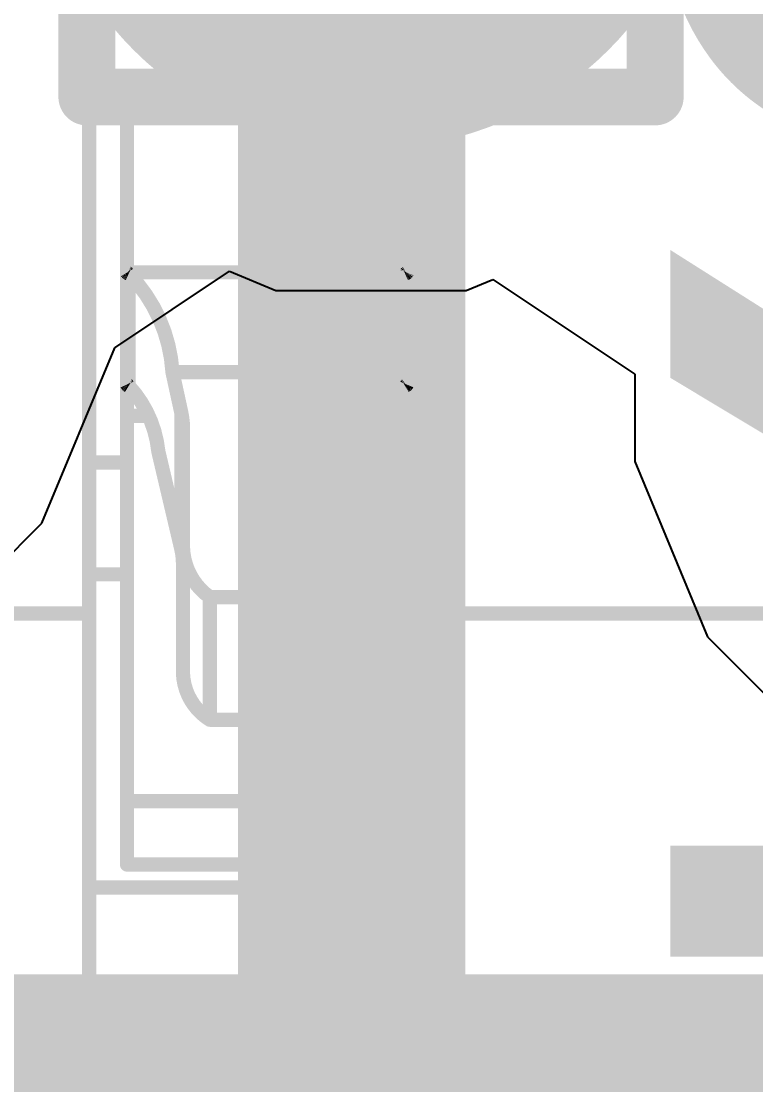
# Model space of a CAD drawing. Header units: inches. Extents: x -11 to 5433, y -4 to 5447.
# Drawn here: x 10.265 to 10.922, y 26.499 to 27.449 of the extents above; entities that cross this region are included whole.
import ezdxf

# ---------------------------------------------------------------- set-up
doc = ezdxf.new("R2010")
doc.units = ezdxf.units.IN
for name, color, linetype in [('Bottom Layer', 5, 'Continuous'), ('Bottom Overlay', 54, 'Continuous'), ('Drill Drawing', 1, 'Continuous'), ('Ground', 16, 'Continuous'), ('Mechanical 4', 56, 'Continuous'), ('Power', 76, 'Continuous'), ('Top Layer', 1, 'Continuous'), ('Top Solder', 216, 'Continuous')]:
    doc.layers.add(name, color=color, linetype=linetype)
doc.styles.add('Arial', font='', dxfattribs={"height": 0.2})
doc.styles.get('Arial').set_extended_font_data('Arial')

# ---------------------------------------------------------------- blocks, each defined once
blk = doc.blocks.new('QTH_030_01_L_D_A_K_TR_157')
at = {"layer": 'Top Solder'}
for points in [[(3.9959, 3.9126), (4.5041, 3.9126), (4.5041, 2.2594), (3.9959, 2.2594)], [(4.4959, 3.9126), (5.0041, 3.9126), (5.0041, 2.2594), (4.4959, 2.2594)], [(4.9959, 3.9126), (5.5041, 3.9126), (5.5041, 2.2594), (4.9959, 2.2594)]]:
    blk.add_hatch(color=216, dxfattribs=at).paths.add_polyline_path(points)

msp = doc.modelspace()

# ---------------------------------------------------------------- hatches: boundary and pattern name
at = {"layer": 'Bottom Layer'}
h = msp.add_hatch(color=5, dxfattribs=at)
edge = h.paths.add_edge_path()
edge.add_arc((10.57797, 27.63581), 0.3, 0, 360)
at = {"layer": 'Ground'}
h = msp.add_hatch(color=16, dxfattribs=at)
edge = h.paths.add_edge_path()
edge.add_arc((10.57797, 27.63581), 0.3, 0, 360)
at = {"layer": 'Power'}
h = msp.add_hatch(color=76, dxfattribs=at)
edge = h.paths.add_edge_path()
edge.add_arc((10.57797, 27.63581), 0.3, 0, 360)
at = {"layer": 'Top Layer'}
h = msp.add_hatch(color=1, dxfattribs=at)
edge = h.paths.add_edge_path()
edge.add_arc((10.57797, 27.63581), 0.3, 0, 360)

# ---------------------------------------------------------------- linework, layer by layer
at = {"layer": 'Bottom Layer'}
for p, q in [((10.34889, 27.15753), (10.45143, 27.22605)), ((10.45143, 27.22605), (10.49304, 27.20882)), ((10.66291, 27.20882), (10.68671, 27.21868)), ((10.68671, 27.21868), (10.81371, 27.13382)), ((10.49304, 27.20882), (10.66291, 27.20882)), ((10.28388, 27.0006), (10.34889, 27.15753)), ((10.81371, 27.13382), (10.81371, 27.05594)), ((10.81371, 27.05594), (10.87872, 26.899)), ((10.16377, 26.88048), (10.28388, 27.0006)), ((10.87872, 26.899), (10.99884, 26.77888))]:
    msp.add_line(p, q, dxfattribs=at)
at = {"layer": 'Drill Drawing'}
for points in [[(10.32397, 27.38181, 0.0508, 0.0508, 0), (10.32397, 27.88981, 0.0508, 0.0508, 0)], [(10.83197, 27.38181, 0.0508, 0.0508, 0), (10.83197, 27.88981, 0.0508, 0.0508, 0)], [(10.32397, 27.38181, 0.0508, 0.0508, 0), (10.83197, 27.38181, 0.0508, 0.0508, 0)]]:
    msp.add_lwpolyline(points, format="xyseb", dxfattribs=at)
for points in [[(10.31127, 27.38181, 0.0254, 0.0254, 1), (10.33667, 27.38181, 0.0254, 0.0254, 1)], [(10.31127, 27.38181, 0.0254, 0.0254, 1), (10.33667, 27.38181, 0.0254, 0.0254, 1)], [(10.81927, 27.38181, 0.0254, 0.0254, 1), (10.84467, 27.38181, 0.0254, 0.0254, 1)], [(10.81927, 27.38181, 0.0254, 0.0254, 1), (10.84467, 27.38181, 0.0254, 0.0254, 1)]]:
    msp.add_lwpolyline(points, format="xyseb", close=True, dxfattribs=at)
at = {"layer": 'Ground'}
for p, q in [((10.34889, 27.15753), (10.45143, 27.22605)), ((10.45143, 27.22605), (10.49304, 27.20882)), ((10.66291, 27.20882), (10.68671, 27.21868)), ((10.68671, 27.21868), (10.81371, 27.13382)), ((10.49304, 27.20882), (10.66291, 27.20882)), ((10.28388, 27.0006), (10.34889, 27.15753)), ((10.81371, 27.13382), (10.81371, 27.05594)), ((10.81371, 27.05594), (10.87872, 26.899)), ((10.16377, 26.88048), (10.28388, 27.0006)), ((10.87872, 26.899), (10.99884, 26.77888))]:
    msp.add_line(p, q, dxfattribs=at)
at = {"layer": 'Mechanical 4'}
for points in [[(10.32615, 27.39795, 0.0127, 0.0127, 0), (10.64365, 27.39795, 0.0127, 0.0127, 0)], [(10.32615, 26.51495, 0.0127, 0.0127, 0), (10.32615, 27.39795, 0.0127, 0.0127, 0)], [(10.35991, 26.69548, 0.0127, 0.0127, 0), (10.35991, 27.39795, 0.0127, 0.0127, 0)], [(10.60991, 26.69548, 0.0127, 0.0127, 0), (10.60991, 27.39795, 0.0127, 0.0127, 0)], [(10.64365, 26.51495, 0.0127, 0.0127, 0), (10.64365, 27.39795, 0.0127, 0.0127, 0)], [(10.36, 27.22461, 0.0127, 0.0127, -0.032605), (10.3599, 27.22475, 0.0127, 0.0127, 0)], [(10.35991, 27.22495, 0.0127, 0.0127, 0), (10.60991, 27.22495, 0.0127, 0.0127, 0)], [(10.36007, 27.22454, 0.0127, 0.0127, -0.028288), (10.36, 27.22461, 0.0127, 0.0127, 0)], [(10.36016, 27.22446, 0.0127, 0.0127, -0.026751), (10.36007, 27.22454, 0.0127, 0.0127, 0)], [(10.36029, 27.22437, 0.0127, 0.0127, -0.021994), (10.36016, 27.22446, 0.0127, 0.0127, 0)], [(10.36046, 27.22428, 0.0127, 0.0127, -0.016687), (10.36029, 27.22437, 0.0127, 0.0127, 0)], [(10.36066, 27.22417, 0.0127, 0.0127, -0.009376), (10.36045, 27.22428, 0.0127, 0.0127, 0)], [(10.3609, 27.22406, 0.0127, 0.0127, -0.005205), (10.36066, 27.22417, 0.0127, 0.0127, 0)], [(10.3609, 27.22406, 0.0127, 0.0127, 0), (10.36116, 27.22394, 0.0127, 0.0127, 0)], [(10.36116, 27.22394, 0.0127, 0.0127, 0), (10.36142, 27.22382, 0.0127, 0.0127, 0)], [(10.36142, 27.12344, 0.0127, 0.0127, 0), (10.36142, 27.22382, 0.0127, 0.0127, 0)], [(10.36142, 27.22382, 0.0127, 0.0127, -0.179894), (10.40053, 27.13571, 0.0127, 0.0127, 0)], [(10.56928, 27.13571, 0.0127, 0.0127, -0.179894), (10.60839, 27.22382, 0.0127, 0.0127, 0)], [(10.60839, 27.22382, 0.0127, 0.0127, 0), (10.6089, 27.22405, 0.0127, 0.0127, 0)], [(10.60839, 27.12344, 0.0127, 0.0127, 0), (10.60839, 27.22382, 0.0127, 0.0127, 0)], [(10.6089, 27.22405, 0.0127, 0.0127, 0), (10.60913, 27.22416, 0.0127, 0.0127, 0)], [(10.60934, 27.22427, 0.0127, 0.0127, -0.00707), (10.60913, 27.22416, 0.0127, 0.0127, 0)], [(10.60952, 27.22437, 0.0127, 0.0127, -0.012209), (10.60934, 27.22427, 0.0127, 0.0127, 0)], [(10.60966, 27.22446, 0.0127, 0.0127, -0.02262), (10.60952, 27.22437, 0.0127, 0.0127, 0)], [(10.60976, 27.22454, 0.0127, 0.0127, -0.031881), (10.60966, 27.22446, 0.0127, 0.0127, 0)], [(10.60982, 27.22461, 0.0127, 0.0127, -0.037446), (10.60976, 27.22454, 0.0127, 0.0127, 0)], [(10.60987, 27.22468, 0.0127, 0.0127, -0.032689), (10.60982, 27.22461, 0.0127, 0.0127, 0)], [(10.6099, 27.22475, 0.0127, 0.0127, -0.013234), (10.60987, 27.22468, 0.0127, 0.0127, 0)], [(10.40053, 27.13571, 0.0127, 0.0127, 0), (10.56928, 27.13571, 0.0127, 0.0127, 0)], [(10.40053, 27.13571, 0.0127, 0.0127, 0), (10.40839, 27.09962, 0.0127, 0.0127, 0)], [(10.56142, 27.09962, 0.0127, 0.0127, 0), (10.56928, 27.13571, 0.0127, 0.0127, 0)], [(10.36, 27.12449, 0.0127, 0.0127, -0.028597), (10.3599, 27.12468, 0.0127, 0.0127, 0)], [(10.36016, 27.1243, 0.0127, 0.0127, -0.054321), (10.36, 27.1245, 0.0127, 0.0127, 0)], [(10.36029, 27.12418, 0.0127, 0.0127, -0.023386), (10.36016, 27.12429, 0.0127, 0.0127, 0)], [(10.36045, 27.12405, 0.0127, 0.0127, -0.018562), (10.36029, 27.12418, 0.0127, 0.0127, 0)], [(10.36066, 27.12391, 0.0127, 0.0127, -0.010737), (10.36045, 27.12405, 0.0127, 0.0127, 0)], [(10.3609, 27.12376, 0.0127, 0.0127, -0.006055), (10.36066, 27.12391, 0.0127, 0.0127, 0)], [(10.3609, 27.12376, 0.0127, 0.0127, 0), (10.36116, 27.1236, 0.0127, 0.0127, 0)], [(10.36116, 27.1236, 0.0127, 0.0127, 0), (10.36142, 27.12344, 0.0127, 0.0127, 0)], [(10.36142, 27.12344, 0.0127, 0.0127, -0.162591), (10.38787, 27.06494, 0.0127, 0.0127, 0)], [(10.58194, 27.06494, 0.0127, 0.0127, -0.162591), (10.60839, 27.12344, 0.0127, 0.0127, 0)], [(10.60839, 27.12344, 0.0127, 0.0127, 0), (10.6089, 27.12375, 0.0127, 0.0127, 0)], [(10.60913, 27.1239, 0.0127, 0.0127, -0.004821), (10.6089, 27.12375, 0.0127, 0.0127, 0)], [(10.60934, 27.12405, 0.0127, 0.0127, -0.00812), (10.60913, 27.1239, 0.0127, 0.0127, 0)], [(10.60952, 27.12418, 0.0127, 0.0127, -0.013729), (10.60934, 27.12405, 0.0127, 0.0127, 0)], [(10.60966, 27.1243, 0.0127, 0.0127, -0.024462), (10.60952, 27.12418, 0.0127, 0.0127, 0)], [(10.60976, 27.12441, 0.0127, 0.0127, -0.032319), (10.60966, 27.1243, 0.0127, 0.0127, 0)], [(10.60982, 27.1245, 0.0127, 0.0127, -0.035041), (10.60976, 27.12441, 0.0127, 0.0127, 0)], [(10.60987, 27.12459, 0.0127, 0.0127, -0.028404), (10.60982, 27.1245, 0.0127, 0.0127, 0)], [(10.60991, 27.12468, 0.0127, 0.0127, -0.011022), (10.60987, 27.12459, 0.0127, 0.0127, 0)], [(10.35991, 27.09661, 0.0127, 0.0127, 0), (10.37857, 27.09661, 0.0127, 0.0127, 0)], [(10.40839, 26.97766, 0.0127, 0.0127, 0), (10.40839, 27.09962, 0.0127, 0.0127, 0)], [(10.40839, 27.09962, 0.0127, 0.0127, -0.053658), (10.40991, 27.08554, 0.0127, 0.0127, 0)], [(10.55991, 27.08554, 0.0127, 0.0127, -0.053658), (10.56142, 27.09962, 0.0127, 0.0127, 0)], [(10.56142, 26.97766, 0.0127, 0.0127, 0), (10.56142, 27.09962, 0.0127, 0.0127, 0)], [(10.59124, 27.09661, 0.0127, 0.0127, 0), (10.60991, 27.09661, 0.0127, 0.0127, 0)], [(10.40991, 26.86619, 0.0127, 0.0127, 0), (10.40991, 27.08554, 0.0127, 0.0127, 0)], [(10.55991, 26.86619, 0.0127, 0.0127, 0), (10.55991, 27.08554, 0.0127, 0.0127, 0)], [(10.38786, 27.06495, 0.0127, 0.0127, 0), (10.40839, 26.97766, 0.0127, 0.0127, 0)], [(10.56142, 26.97766, 0.0127, 0.0127, 0), (10.58194, 27.06495, 0.0127, 0.0127, 0)], [(10.32615, 27.05494, 0.0127, 0.0127, 0), (10.35991, 27.05494, 0.0127, 0.0127, 0)], [(10.60991, 27.05494, 0.0127, 0.0127, 0), (10.64365, 27.05494, 0.0127, 0.0127, 0)], [(10.40839, 26.97766, 0.0127, 0.0127, -0.057864), (10.40991, 26.96463, 0.0127, 0.0127, 0)], [(10.43391, 26.93461, 0.0127, 0.0127, -0.23748), (10.40991, 26.97918, 0.0127, 0.0127, 0)], [(10.55991, 26.97918, 0.0127, 0.0127, -0.23748), (10.5359, 26.93461, 0.0127, 0.0127, 0)], [(10.55991, 26.96463, 0.0127, 0.0127, -0.057864), (10.56142, 26.97766, 0.0127, 0.0127, 0)], [(10.32615, 26.95494, 0.0127, 0.0127, 0), (10.35991, 26.95494, 0.0127, 0.0127, 0)], [(10.60991, 26.95494, 0.0127, 0.0127, 0), (10.64365, 26.95494, 0.0127, 0.0127, 0)], [(10.43392, 26.93461, 0.0127, 0.0127, 0), (10.53589, 26.93461, 0.0127, 0.0127, 0)], [(10.43392, 26.82495, 0.0127, 0.0127, 0), (10.43392, 26.93461, 0.0127, 0.0127, 0)], [(10.53589, 26.82495, 0.0127, 0.0127, 0), (10.53589, 26.93461, 0.0127, 0.0127, 0)], [(10.00865, 26.91995, 0.0127, 0.0127, 0), (10.32615, 26.91995, 0.0127, 0.0127, 0)], [(10.64365, 26.91995, 0.0127, 0.0127, 0), (10.96115, 26.91995, 0.0127, 0.0127, 0)], [(10.43391, 26.82495, 0.0127, 0.0127, -0.247377), (10.40991, 26.8662, 0.0127, 0.0127, 0)], [(10.55991, 26.8662, 0.0127, 0.0127, -0.247377), (10.5359, 26.82495, 0.0127, 0.0127, 0)], [(10.43392, 26.82495, 0.0127, 0.0127, 0), (10.53589, 26.82495, 0.0127, 0.0127, 0)], [(10.35991, 26.75215, 0.0127, 0.0127, 0), (10.60991, 26.75215, 0.0127, 0.0127, 0)], [(10.35991, 26.69548, 0.0127, 0.0127, 0), (10.60991, 26.69548, 0.0127, 0.0127, 0)], [(10.32615, 26.67495, 0.0127, 0.0127, 0), (10.64365, 26.67495, 0.0127, 0.0127, 0)], [(10.32615, 26.51495, 0.0127, 0.0127, 0), (10.64365, 26.51495, 0.0127, 0.0127, 0)]]:
    msp.add_lwpolyline(points, format="xyseb", dxfattribs=at)
for points in [[(10.32298, 27.39795, 0.00635, 0.00635, 1), (10.32933, 27.39795, 0.00635, 0.00635, 1)], [(10.32298, 27.39795, 0.00635, 0.00635, 1), (10.32933, 27.39795, 0.00635, 0.00635, 1)], [(10.35673, 27.39795, 0.00635, 0.00635, 1), (10.36308, 27.39795, 0.00635, 0.00635, 1)], [(10.60673, 27.39795, 0.00635, 0.00635, 1), (10.61308, 27.39795, 0.00635, 0.00635, 1)], [(10.64048, 27.39795, 0.00635, 0.00635, 1), (10.64683, 27.39795, 0.00635, 0.00635, 1)], [(10.64048, 27.39795, 0.00635, 0.00635, 1), (10.64683, 27.39795, 0.00635, 0.00635, 1)], [(10.35673, 27.22475, 0.00635, 0.00635, 1), (10.36308, 27.22475, 0.00635, 0.00635, 1)], [(10.35673, 27.22495, 0.00635, 0.00635, 1), (10.36308, 27.22495, 0.00635, 0.00635, 1)], [(10.35683, 27.22461, 0.00635, 0.00635, 1), (10.36318, 27.22461, 0.00635, 0.00635, 1)], [(10.35682, 27.22461, 0.00635, 0.00635, 1), (10.36317, 27.22461, 0.00635, 0.00635, 1)], [(10.3569, 27.22454, 0.00635, 0.00635, 1), (10.36325, 27.22454, 0.00635, 0.00635, 1)], [(10.3569, 27.22454, 0.00635, 0.00635, 1), (10.36325, 27.22454, 0.00635, 0.00635, 1)], [(10.35699, 27.22446, 0.00635, 0.00635, 1), (10.36334, 27.22446, 0.00635, 0.00635, 1)], [(10.35699, 27.22446, 0.00635, 0.00635, 1), (10.36334, 27.22446, 0.00635, 0.00635, 1)], [(10.35711, 27.22437, 0.00635, 0.00635, 1), (10.36346, 27.22437, 0.00635, 0.00635, 1)], [(10.35711, 27.22437, 0.00635, 0.00635, 1), (10.36346, 27.22437, 0.00635, 0.00635, 1)], [(10.35728, 27.22428, 0.00635, 0.00635, 1), (10.36363, 27.22428, 0.00635, 0.00635, 1)], [(10.35728, 27.22428, 0.00635, 0.00635, 1), (10.36363, 27.22428, 0.00635, 0.00635, 1)], [(10.35749, 27.22417, 0.00635, 0.00635, 1), (10.36383, 27.22417, 0.00635, 0.00635, 1)], [(10.35749, 27.22417, 0.00635, 0.00635, 1), (10.36383, 27.22417, 0.00635, 0.00635, 1)], [(10.35772, 27.22406, 0.00635, 0.00635, 1), (10.36407, 27.22406, 0.00635, 0.00635, 1)], [(10.35772, 27.22406, 0.00635, 0.00635, 1), (10.36407, 27.22406, 0.00635, 0.00635, 1)], [(10.35798, 27.22394, 0.00635, 0.00635, 1), (10.36433, 27.22394, 0.00635, 0.00635, 1)], [(10.35798, 27.22394, 0.00635, 0.00635, 1), (10.36433, 27.22394, 0.00635, 0.00635, 1)], [(10.35825, 27.22382, 0.00635, 0.00635, 1), (10.3646, 27.22382, 0.00635, 0.00635, 1)], [(10.35825, 27.22382, 0.00635, 0.00635, 1), (10.3646, 27.22382, 0.00635, 0.00635, 1)], [(10.35825, 27.22382, 0.00635, 0.00635, 1), (10.3646, 27.22382, 0.00635, 0.00635, 1)], [(10.60521, 27.22382, 0.00635, 0.00635, 1), (10.61156, 27.22382, 0.00635, 0.00635, 1)], [(10.60521, 27.22382, 0.00635, 0.00635, 1), (10.61156, 27.22382, 0.00635, 0.00635, 1)], [(10.60521, 27.22382, 0.00635, 0.00635, 1), (10.61156, 27.22382, 0.00635, 0.00635, 1)], [(10.60572, 27.22405, 0.00635, 0.00635, 1), (10.61207, 27.22405, 0.00635, 0.00635, 1)], [(10.60572, 27.22405, 0.00635, 0.00635, 1), (10.61207, 27.22405, 0.00635, 0.00635, 1)], [(10.60596, 27.22416, 0.00635, 0.00635, 1), (10.61231, 27.22416, 0.00635, 0.00635, 1)], [(10.60596, 27.22416, 0.00635, 0.00635, 1), (10.61231, 27.22416, 0.00635, 0.00635, 1)], [(10.60617, 27.22427, 0.00635, 0.00635, 1), (10.61252, 27.22427, 0.00635, 0.00635, 1)], [(10.60617, 27.22427, 0.00635, 0.00635, 1), (10.61252, 27.22427, 0.00635, 0.00635, 1)], [(10.60635, 27.22437, 0.00635, 0.00635, 1), (10.6127, 27.22437, 0.00635, 0.00635, 1)], [(10.60634, 27.22437, 0.00635, 0.00635, 1), (10.61269, 27.22437, 0.00635, 0.00635, 1)], [(10.60648, 27.22446, 0.00635, 0.00635, 1), (10.61283, 27.22446, 0.00635, 0.00635, 1)], [(10.60649, 27.22446, 0.00635, 0.00635, 1), (10.61284, 27.22446, 0.00635, 0.00635, 1)], [(10.60658, 27.22454, 0.00635, 0.00635, 1), (10.61293, 27.22454, 0.00635, 0.00635, 1)], [(10.60658, 27.22454, 0.00635, 0.00635, 1), (10.61293, 27.22454, 0.00635, 0.00635, 1)], [(10.60665, 27.22461, 0.00635, 0.00635, 1), (10.613, 27.22461, 0.00635, 0.00635, 1)], [(10.60665, 27.22461, 0.00635, 0.00635, 1), (10.613, 27.22461, 0.00635, 0.00635, 1)], [(10.60669, 27.22468, 0.00635, 0.00635, 1), (10.61304, 27.22468, 0.00635, 0.00635, 1)], [(10.60669, 27.22468, 0.00635, 0.00635, 1), (10.61304, 27.22468, 0.00635, 0.00635, 1)], [(10.60673, 27.22475, 0.00635, 0.00635, 1), (10.61308, 27.22475, 0.00635, 0.00635, 1)], [(10.60673, 27.22495, 0.00635, 0.00635, 1), (10.61308, 27.22495, 0.00635, 0.00635, 1)], [(10.39736, 27.13571, 0.00635, 0.00635, 1), (10.40371, 27.13571, 0.00635, 0.00635, 1)], [(10.39736, 27.13571, 0.00635, 0.00635, 1), (10.40371, 27.13571, 0.00635, 0.00635, 1)], [(10.39736, 27.13571, 0.00635, 0.00635, 1), (10.40371, 27.13571, 0.00635, 0.00635, 1)], [(10.5661, 27.13571, 0.00635, 0.00635, 1), (10.57245, 27.13571, 0.00635, 0.00635, 1)], [(10.5661, 27.13571, 0.00635, 0.00635, 1), (10.57245, 27.13571, 0.00635, 0.00635, 1)], [(10.5661, 27.13571, 0.00635, 0.00635, 1), (10.57245, 27.13571, 0.00635, 0.00635, 1)], [(10.35673, 27.12468, 0.00635, 0.00635, 1), (10.36308, 27.12468, 0.00635, 0.00635, 1)], [(10.35683, 27.1245, 0.00635, 0.00635, 1), (10.36318, 27.1245, 0.00635, 0.00635, 1)], [(10.35683, 27.12449, 0.00635, 0.00635, 1), (10.36318, 27.12449, 0.00635, 0.00635, 1)], [(10.35699, 27.1243, 0.00635, 0.00635, 1), (10.36334, 27.1243, 0.00635, 0.00635, 1)], [(10.35699, 27.12429, 0.00635, 0.00635, 1), (10.36334, 27.12429, 0.00635, 0.00635, 1)], [(10.35711, 27.12418, 0.00635, 0.00635, 1), (10.36346, 27.12418, 0.00635, 0.00635, 1)], [(10.35711, 27.12418, 0.00635, 0.00635, 1), (10.36346, 27.12418, 0.00635, 0.00635, 1)], [(10.35728, 27.12405, 0.00635, 0.00635, 1), (10.36363, 27.12405, 0.00635, 0.00635, 1)], [(10.35728, 27.12405, 0.00635, 0.00635, 1), (10.36363, 27.12405, 0.00635, 0.00635, 1)], [(10.35749, 27.12391, 0.00635, 0.00635, 1), (10.36384, 27.12391, 0.00635, 0.00635, 1)], [(10.35749, 27.12391, 0.00635, 0.00635, 1), (10.36383, 27.12391, 0.00635, 0.00635, 1)], [(10.35772, 27.12376, 0.00635, 0.00635, 1), (10.36407, 27.12376, 0.00635, 0.00635, 1)], [(10.35772, 27.12376, 0.00635, 0.00635, 1), (10.36407, 27.12376, 0.00635, 0.00635, 1)], [(10.35798, 27.1236, 0.00635, 0.00635, 1), (10.36433, 27.1236, 0.00635, 0.00635, 1)], [(10.35798, 27.1236, 0.00635, 0.00635, 1), (10.36433, 27.1236, 0.00635, 0.00635, 1)], [(10.35825, 27.12344, 0.00635, 0.00635, 1), (10.3646, 27.12344, 0.00635, 0.00635, 1)], [(10.35825, 27.12344, 0.00635, 0.00635, 1), (10.3646, 27.12344, 0.00635, 0.00635, 1)], [(10.35825, 27.12344, 0.00635, 0.00635, 1), (10.3646, 27.12344, 0.00635, 0.00635, 1)], [(10.60521, 27.12344, 0.00635, 0.00635, 1), (10.61156, 27.12344, 0.00635, 0.00635, 1)], [(10.60521, 27.12344, 0.00635, 0.00635, 1), (10.61156, 27.12344, 0.00635, 0.00635, 1)], [(10.60521, 27.12344, 0.00635, 0.00635, 1), (10.61156, 27.12344, 0.00635, 0.00635, 1)], [(10.60572, 27.12375, 0.00635, 0.00635, 1), (10.61207, 27.12375, 0.00635, 0.00635, 1)], [(10.60572, 27.12375, 0.00635, 0.00635, 1), (10.61207, 27.12375, 0.00635, 0.00635, 1)], [(10.60596, 27.1239, 0.00635, 0.00635, 1), (10.61231, 27.1239, 0.00635, 0.00635, 1)], [(10.60596, 27.1239, 0.00635, 0.00635, 1), (10.61231, 27.1239, 0.00635, 0.00635, 1)], [(10.60617, 27.12405, 0.00635, 0.00635, 1), (10.61252, 27.12405, 0.00635, 0.00635, 1)], [(10.60617, 27.12405, 0.00635, 0.00635, 1), (10.61252, 27.12405, 0.00635, 0.00635, 1)], [(10.60635, 27.12418, 0.00635, 0.00635, 1), (10.6127, 27.12418, 0.00635, 0.00635, 1)], [(10.60634, 27.12418, 0.00635, 0.00635, 1), (10.61269, 27.12418, 0.00635, 0.00635, 1)], [(10.60648, 27.1243, 0.00635, 0.00635, 1), (10.61283, 27.1243, 0.00635, 0.00635, 1)], [(10.60648, 27.1243, 0.00635, 0.00635, 1), (10.61283, 27.1243, 0.00635, 0.00635, 1)], [(10.60658, 27.12441, 0.00635, 0.00635, 1), (10.61293, 27.12441, 0.00635, 0.00635, 1)], [(10.60658, 27.12441, 0.00635, 0.00635, 1), (10.61293, 27.12441, 0.00635, 0.00635, 1)], [(10.60665, 27.1245, 0.00635, 0.00635, 1), (10.613, 27.1245, 0.00635, 0.00635, 1)], [(10.60665, 27.1245, 0.00635, 0.00635, 1), (10.613, 27.1245, 0.00635, 0.00635, 1)], [(10.60669, 27.12459, 0.00635, 0.00635, 1), (10.61304, 27.12459, 0.00635, 0.00635, 1)], [(10.60669, 27.12459, 0.00635, 0.00635, 1), (10.61304, 27.12459, 0.00635, 0.00635, 1)], [(10.60673, 27.12468, 0.00635, 0.00635, 1), (10.61308, 27.12468, 0.00635, 0.00635, 1)], [(10.35673, 27.09661, 0.00635, 0.00635, 1), (10.36308, 27.09661, 0.00635, 0.00635, 1)], [(10.37539, 27.09661, 0.00635, 0.00635, 1), (10.38174, 27.09661, 0.00635, 0.00635, 1)], [(10.40521, 27.09962, 0.00635, 0.00635, 1), (10.41156, 27.09962, 0.00635, 0.00635, 1)], [(10.40521, 27.09962, 0.00635, 0.00635, 1), (10.41156, 27.09962, 0.00635, 0.00635, 1)], [(10.40521, 27.09962, 0.00635, 0.00635, 1), (10.41156, 27.09962, 0.00635, 0.00635, 1)], [(10.55825, 27.09962, 0.00635, 0.00635, 1), (10.5646, 27.09962, 0.00635, 0.00635, 1)], [(10.55825, 27.09962, 0.00635, 0.00635, 1), (10.5646, 27.09962, 0.00635, 0.00635, 1)], [(10.55825, 27.09962, 0.00635, 0.00635, 1), (10.5646, 27.09962, 0.00635, 0.00635, 1)], [(10.58807, 27.09661, 0.00635, 0.00635, 1), (10.59442, 27.09661, 0.00635, 0.00635, 1)], [(10.60673, 27.09661, 0.00635, 0.00635, 1), (10.61308, 27.09661, 0.00635, 0.00635, 1)], [(10.40673, 27.08554, 0.00635, 0.00635, 1), (10.41308, 27.08554, 0.00635, 0.00635, 1)], [(10.40673, 27.08554, 0.00635, 0.00635, 1), (10.41308, 27.08554, 0.00635, 0.00635, 1)], [(10.55673, 27.08554, 0.00635, 0.00635, 1), (10.56308, 27.08554, 0.00635, 0.00635, 1)], [(10.55673, 27.08554, 0.00635, 0.00635, 1), (10.56308, 27.08554, 0.00635, 0.00635, 1)], [(10.38469, 27.06495, 0.00635, 0.00635, 1), (10.39104, 27.06495, 0.00635, 0.00635, 1)], [(10.38469, 27.06494, 0.00635, 0.00635, 1), (10.39104, 27.06494, 0.00635, 0.00635, 1)], [(10.57877, 27.06495, 0.00635, 0.00635, 1), (10.58512, 27.06495, 0.00635, 0.00635, 1)], [(10.57877, 27.06494, 0.00635, 0.00635, 1), (10.58512, 27.06494, 0.00635, 0.00635, 1)], [(10.32298, 27.05494, 0.00635, 0.00635, 1), (10.32933, 27.05494, 0.00635, 0.00635, 1)], [(10.35673, 27.05494, 0.00635, 0.00635, 1), (10.36308, 27.05494, 0.00635, 0.00635, 1)], [(10.60673, 27.05494, 0.00635, 0.00635, 1), (10.61308, 27.05494, 0.00635, 0.00635, 1)], [(10.64048, 27.05494, 0.00635, 0.00635, 1), (10.64683, 27.05494, 0.00635, 0.00635, 1)], [(10.40521, 26.97766, 0.00635, 0.00635, 1), (10.41156, 26.97766, 0.00635, 0.00635, 1)], [(10.40521, 26.97766, 0.00635, 0.00635, 1), (10.41156, 26.97766, 0.00635, 0.00635, 1)], [(10.40521, 26.97766, 0.00635, 0.00635, 1), (10.41156, 26.97766, 0.00635, 0.00635, 1)], [(10.40673, 26.97918, 0.00635, 0.00635, 1), (10.41308, 26.97918, 0.00635, 0.00635, 1)], [(10.55673, 26.97918, 0.00635, 0.00635, 1), (10.56308, 26.97918, 0.00635, 0.00635, 1)], [(10.55825, 26.97766, 0.00635, 0.00635, 1), (10.5646, 26.97766, 0.00635, 0.00635, 1)], [(10.55825, 26.97766, 0.00635, 0.00635, 1), (10.5646, 26.97766, 0.00635, 0.00635, 1)], [(10.55825, 26.97766, 0.00635, 0.00635, 1), (10.5646, 26.97766, 0.00635, 0.00635, 1)], [(10.40673, 26.96463, 0.00635, 0.00635, 1), (10.41308, 26.96463, 0.00635, 0.00635, 1)], [(10.55673, 26.96463, 0.00635, 0.00635, 1), (10.56308, 26.96463, 0.00635, 0.00635, 1)], [(10.32298, 26.95494, 0.00635, 0.00635, 1), (10.32933, 26.95494, 0.00635, 0.00635, 1)], [(10.35673, 26.95494, 0.00635, 0.00635, 1), (10.36308, 26.95494, 0.00635, 0.00635, 1)], [(10.60673, 26.95494, 0.00635, 0.00635, 1), (10.61308, 26.95494, 0.00635, 0.00635, 1)], [(10.64048, 26.95494, 0.00635, 0.00635, 1), (10.64683, 26.95494, 0.00635, 0.00635, 1)], [(10.43074, 26.93461, 0.00635, 0.00635, 1), (10.43709, 26.93461, 0.00635, 0.00635, 1)], [(10.43074, 26.93461, 0.00635, 0.00635, 1), (10.43709, 26.93461, 0.00635, 0.00635, 1)], [(10.43074, 26.93461, 0.00635, 0.00635, 1), (10.43709, 26.93461, 0.00635, 0.00635, 1)], [(10.53272, 26.93461, 0.00635, 0.00635, 1), (10.53907, 26.93461, 0.00635, 0.00635, 1)], [(10.53272, 26.93461, 0.00635, 0.00635, 1), (10.53907, 26.93461, 0.00635, 0.00635, 1)], [(10.53272, 26.93461, 0.00635, 0.00635, 1), (10.53907, 26.93461, 0.00635, 0.00635, 1)], [(10.32298, 26.91995, 0.00635, 0.00635, 1), (10.32933, 26.91995, 0.00635, 0.00635, 1)], [(10.64048, 26.91995, 0.00635, 0.00635, 1), (10.64683, 26.91995, 0.00635, 0.00635, 1)], [(10.40673, 26.8662, 0.00635, 0.00635, 1), (10.41308, 26.8662, 0.00635, 0.00635, 1)], [(10.40673, 26.86619, 0.00635, 0.00635, 1), (10.41308, 26.86619, 0.00635, 0.00635, 1)], [(10.55673, 26.8662, 0.00635, 0.00635, 1), (10.56308, 26.8662, 0.00635, 0.00635, 1)], [(10.55673, 26.86619, 0.00635, 0.00635, 1), (10.56308, 26.86619, 0.00635, 0.00635, 1)], [(10.43074, 26.82495, 0.00635, 0.00635, 1), (10.43709, 26.82495, 0.00635, 0.00635, 1)], [(10.43074, 26.82495, 0.00635, 0.00635, 1), (10.43709, 26.82495, 0.00635, 0.00635, 1)], [(10.43074, 26.82495, 0.00635, 0.00635, 1), (10.43709, 26.82495, 0.00635, 0.00635, 1)], [(10.53272, 26.82495, 0.00635, 0.00635, 1), (10.53907, 26.82495, 0.00635, 0.00635, 1)], [(10.53272, 26.82495, 0.00635, 0.00635, 1), (10.53907, 26.82495, 0.00635, 0.00635, 1)], [(10.53272, 26.82495, 0.00635, 0.00635, 1), (10.53907, 26.82495, 0.00635, 0.00635, 1)], [(10.35673, 26.75215, 0.00635, 0.00635, 1), (10.36308, 26.75215, 0.00635, 0.00635, 1)], [(10.60673, 26.75215, 0.00635, 0.00635, 1), (10.61308, 26.75215, 0.00635, 0.00635, 1)], [(10.35673, 26.69548, 0.00635, 0.00635, 1), (10.36308, 26.69548, 0.00635, 0.00635, 1)], [(10.35673, 26.69548, 0.00635, 0.00635, 1), (10.36308, 26.69548, 0.00635, 0.00635, 1)], [(10.60673, 26.69548, 0.00635, 0.00635, 1), (10.61308, 26.69548, 0.00635, 0.00635, 1)], [(10.60673, 26.69548, 0.00635, 0.00635, 1), (10.61308, 26.69548, 0.00635, 0.00635, 1)], [(10.32298, 26.67495, 0.00635, 0.00635, 1), (10.32933, 26.67495, 0.00635, 0.00635, 1)], [(10.64048, 26.67495, 0.00635, 0.00635, 1), (10.64683, 26.67495, 0.00635, 0.00635, 1)], [(10.32298, 26.51495, 0.00635, 0.00635, 1), (10.32933, 26.51495, 0.00635, 0.00635, 1)], [(10.32298, 26.51495, 0.00635, 0.00635, 1), (10.32933, 26.51495, 0.00635, 0.00635, 1)], [(10.64048, 26.51495, 0.00635, 0.00635, 1), (10.64683, 26.51495, 0.00635, 0.00635, 1)], [(10.64048, 26.51495, 0.00635, 0.00635, 1), (10.64683, 26.51495, 0.00635, 0.00635, 1)]]:
    msp.add_lwpolyline(points, format="xyseb", close=True, dxfattribs=at)
at = {"layer": 'Power'}
for p, q in [((10.34889, 27.15753), (10.45143, 27.22605)), ((10.45143, 27.22605), (10.49304, 27.20882)), ((10.66291, 27.20882), (10.68671, 27.21868)), ((10.68671, 27.21868), (10.81371, 27.13382)), ((10.49304, 27.20882), (10.66291, 27.20882)), ((10.28388, 27.0006), (10.34889, 27.15753)), ((10.81371, 27.13382), (10.81371, 27.05594)), ((10.81371, 27.05594), (10.87872, 26.899)), ((10.16377, 26.88048), (10.28388, 27.0006)), ((10.87872, 26.899), (10.99884, 26.77888))]:
    msp.add_line(p, q, dxfattribs=at)
at = {"layer": 'Top Layer'}
msp.add_lwpolyline([(10.5606, 25.77075, 0.2032, 0.2032, 0), (10.5606, 27.61844, 0.2032, 0.2032, 0)], format="xyseb", dxfattribs=at)

# ---------------------------------------------------------------- block references
at = {"rotation": 180}
msp.add_blockref('QTH_030_01_L_D_A_K_TR_157', (15.3106, 28.85675), dxfattribs=at)

# ---------------------------------------------------------------- texts
at = {"layer": 'Bottom Overlay', "style": 'Arial', "text_generation_flag": 2}
msp.add_text('R58', height=0.762, rotation=270, dxfattribs=at).set_placement((10.84534, 26.52579))

doc.saveas('drawing.dxf')
